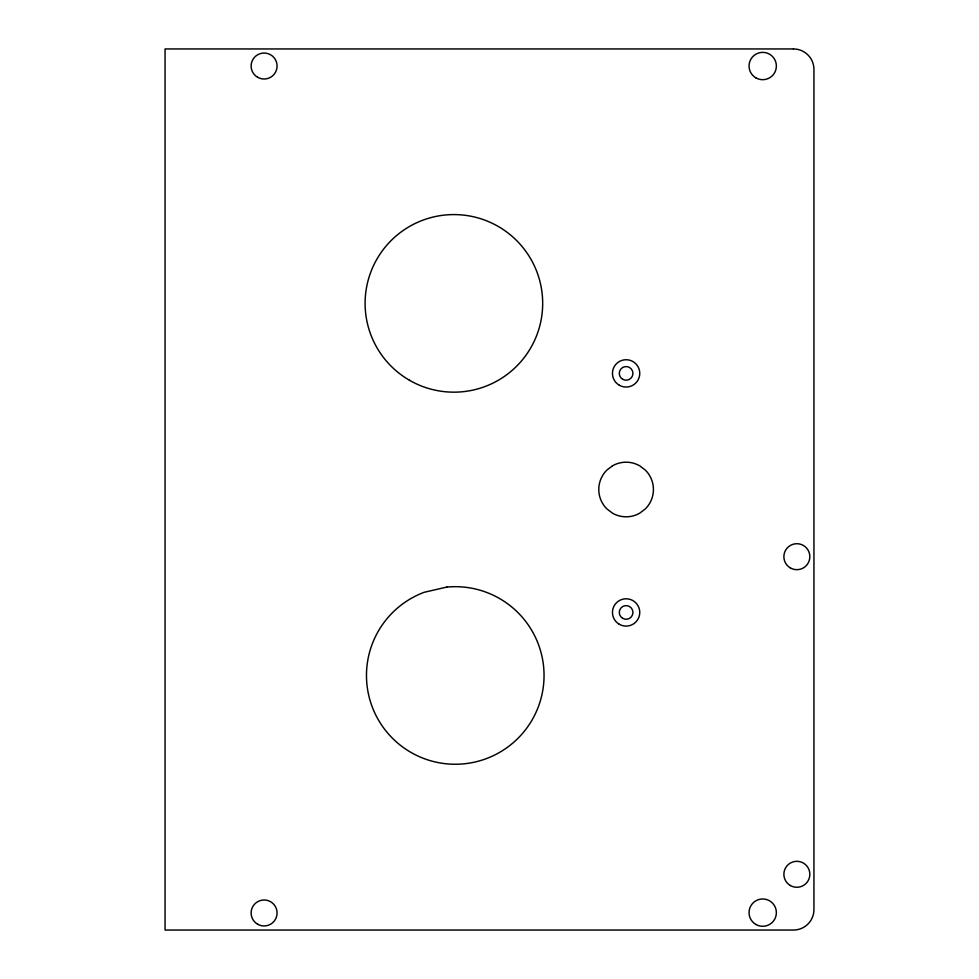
<?xml version="1.0" encoding="UTF-8"?>
<svg xmlns="http://www.w3.org/2000/svg" width="979" height="979" viewBox="0 0 979 979"><rect width="100%" height="100%" fill="white"/><g stroke="black" fill="none" stroke-linecap="round" stroke-linejoin="round"><path stroke-width="1.47" d="M612.45 465.845L606.784 470.177A27.326 27.326 0 0 0 606.784 508.823L612.45 513.155A27.326 27.326 0 0 0 639.764 513.155L645.418 508.823A27.326 27.326 0 0 0 645.418 470.177L639.764 465.845A27.326 27.326 0 0 0 612.45 465.845M446.803 587.082L424.213 592.283A88.795 88.795 0 0 0 392.995 738.766A88.795 88.795 0 0 0 538.939 705.149A88.795 88.795 0 0 0 446.803 587.082M793.443 48.95L165.059 48.95L165.059 930.05L793.443 930.05A20.486 20.486 0 0 0 813.941 909.564L813.941 69.436A20.486 20.486 0 0 0 793.443 48.95M619.279 385.212A13.657 13.657 0 0 0 639.764 373.391A13.657 13.657 0 0 0 619.279 361.557A13.657 13.657 0 0 0 619.279 385.212M619.279 624.272A13.657 13.657 0 0 0 639.764 612.45A13.657 13.657 0 0 0 619.279 600.616A13.657 13.657 0 0 0 619.279 624.272M622.693 379.301A6.829 6.829 0 0 0 632.936 373.391A6.829 6.829 0 0 0 622.693 367.468A6.829 6.829 0 0 0 622.693 379.301M622.693 618.361A6.829 6.829 0 0 0 632.936 612.45A6.829 6.829 0 0 0 622.693 606.527A6.829 6.829 0 0 0 622.693 618.361M409.491 380.268A88.795 88.795 0 0 0 542.684 303.38A88.795 88.795 0 0 0 409.491 226.479A88.795 88.795 0 0 0 409.491 380.268M257.612 77.268A12.972 12.972 0 0 0 277.081 66.021A12.972 12.972 0 0 0 257.612 54.787A12.972 12.972 0 0 0 257.612 77.268M257.612 924.213A12.972 12.972 0 0 0 277.081 912.979A12.972 12.972 0 0 0 257.612 901.732A12.972 12.972 0 0 0 257.612 924.213M755.874 77.855A13.657 13.657 0 0 0 776.371 66.021A13.657 13.657 0 0 0 755.874 54.2A13.657 13.657 0 0 0 755.874 77.855M755.874 924.457A13.657 13.657 0 0 0 776.371 912.636A13.657 13.657 0 0 0 755.874 900.802A13.657 13.657 0 0 0 755.874 924.457M790.371 885.53A12.972 12.972 0 0 0 809.841 874.296A12.972 12.972 0 0 0 790.371 863.05A12.972 12.972 0 0 0 790.371 885.53M790.371 567.93A12.972 12.972 0 0 0 809.841 556.684A12.972 12.972 0 0 0 790.371 545.45A12.972 12.972 0 0 0 790.371 567.93"/></g></svg>
